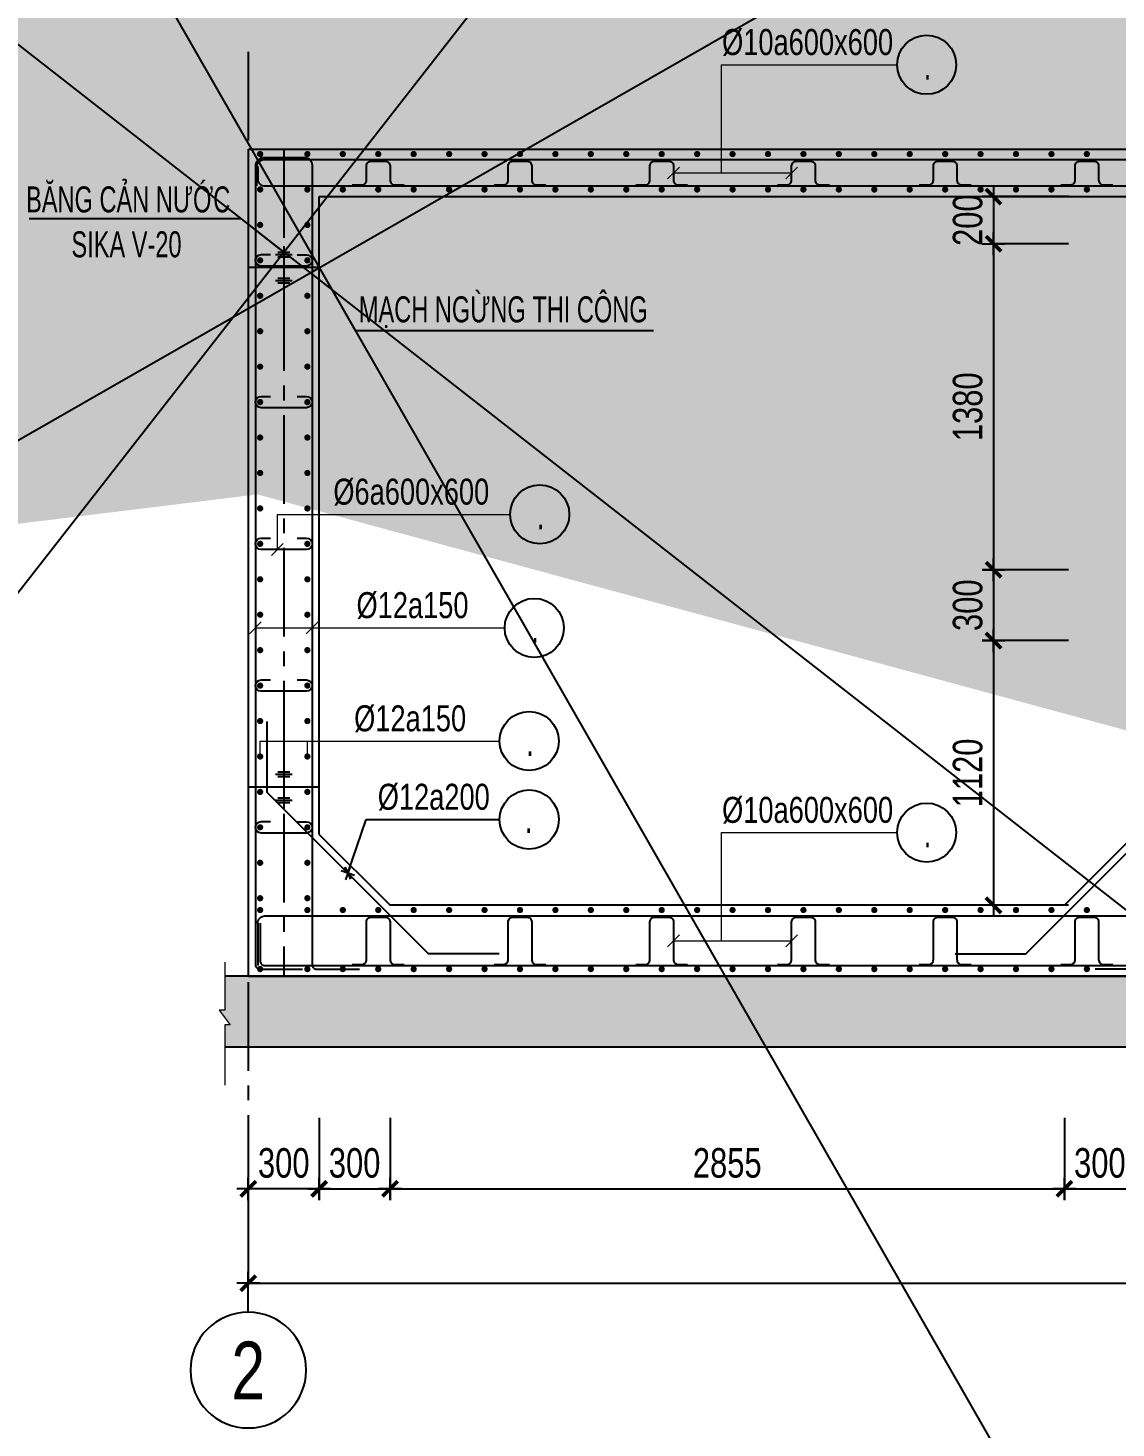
# Model space of a CAD drawing. Extents: x 1229855 to 1302267, y 1135177 to 1201195.
# Drawn here: x 1277950 to 1282556, y 1179241 to 1185167 of the extents above; entities that cross this region are included whole.
import ezdxf
from ezdxf.enums import TextEntityAlignment as Align

# ---------------------------------------------------------------- set-up
doc = ezdxf.new("R2010")
doc.units = 0
doc.header["$LTSCALE"] = 25
doc.header["$MEASUREMENT"] = 0
doc.header["$PDMODE"] = 98
doc.linetypes.add('CENTER2', pattern=[1.125, 0.75, -0.125, 0.125, -0.125])
doc.layers.get('0').update_dxf_attribs({"linetype": 'CONTINUOUS'})
doc.layers.get('DEFPOINTS').update_dxf_attribs({"linetype": 'CONTINUOUS'})
for name, color, linetype in [('02.CDC.DIM', 1, 'CONTINUOUS'), ('CDC.01.AXIS', 160, 'CENTER2'), ('CDC.02.DIM', 1, 'CONTINUOUS'), ('CDC.03.BORDER', 3, 'CONTINUOUS'), ('CDC.05.STEEL', 4, 'CONTINUOUS'), ('CDC.06.TEXT', 2, 'CONTINUOUS'), ('CDC.10.HATCH', 251, 'CONTINUOUS'), ('CDC.11.NOTE', 8, 'CONTINUOUS'), ('CDC.14.STEELNUM', 3, 'CONTINUOUS')]:
    doc.layers.add(name, color=color, linetype=linetype)
doc.layers.add('KCS_CHI', color=1, linetype='CONTINUOUS', lineweight=15)
doc.styles.add('1', font='arial.ttf', dxfattribs={"width": 0.75})
doc.styles.add('arial', font='arial.ttf', dxfattribs={"width": 0.65})
doc.styles.add('BIGTEXT', font='arial.ttf', dxfattribs={"width": 0.8})
doc.linetypes.add('ZIGZAG', pattern='A,0.0001,-0.2,[131,ltypeshp.shx,S=0.2,R=0,X=-0.2,Y=0],-0.4,[131,ltypeshp.shx,S=0.2,R=180,X=0.2,Y=0],-0.2', length=0.8001)
doc.dimstyles.new('DX2', dxfattribs={"dimscale": 0.5, "dimtxt": 250, "dimasz": 0.8, "dimexe": 0, "dimexo": 0, "dimgap": 90, "dimtad": 1, "dimdec": 0, "dimzin": 13, "dimdsep": 46, "dimtxsty": '1', "dimblk1": 'CHEO', "dimblk2": 'CHEO', "dimsah": 1, "dimcen": 0, "dimclrd": 256, "dimclre": 256, "dimclrt": 2, "dimadec": 0, "dimazin": 0, "dimtfac": 1, "dimtdec": 0, "dimtix": 1, "dimtmove": 2, "dimatfit": 3, "dimldrblk": 'CHEO', "dimfxl": 1, "dimtolj": 1, "dimtzin": 13, "dimarcsym": 0})

# ---------------------------------------------------------------- blocks, each defined once
blk = doc.blocks.new('CHEO')
at = {"layer": '02.CDC.DIM'}
for points in [[(0, 120.96), (0, -120.96)], [(-120.96, 0), (120.96, 0)]]:
    blk.add_lwpolyline(points, dxfattribs=at)
at = {"layer": '02.CDC.DIM', "color": 2, "const_width": 40}
blk.add_lwpolyline([(80.48, 80.35), (-80.4, -80.52)], dxfattribs=at)
blk = doc.blocks.new('*D251')
at = {"layer": 'CDC.02.DIM', "lineweight": -2, "ltscale": 3, "transparency": 16777216}
for p, q in [((1278883.1, 1180553.8), (1278883.1, 1180253.8)), ((1279183.1, 1180553.8), (1279183.1, 1180253.8)), ((1279182.7, 1180253.8), (1278883.5, 1180253.8))]:
    blk.add_line(p, q, dxfattribs=at)
at = {"layer": 'DEFPOINTS', "color": 0, "ltscale": 3, "transparency": 16777216}
for p in [(1278883.1, 1180553.8), (1279183.1, 1180553.8), (1278883.1, 1180253.8)]:
    blk.add_point(p, dxfattribs=at)
at = {"layer": 'CDC.02.DIM', "lineweight": -2, "ltscale": 3, "transparency": 16777216, "xscale": 0.4, "yscale": 0.4, "zscale": 0.4, "rotation": 180}
blk.add_blockref('CHEO', (1278883.1, 1180253.8), dxfattribs=at)
at = {"layer": 'CDC.02.DIM', "lineweight": -2, "ltscale": 3, "transparency": 16777216, "xscale": 0.4, "yscale": 0.4, "zscale": 0.4}
blk.add_blockref('CHEO', (1279183.1, 1180253.8), dxfattribs=at)
at = {"layer": 'CDC.02.DIM', "color": 2, "ltscale": 3, "transparency": 16777216, "insert": (1279033.1, 1180362.7), "char_height": 125, "attachment_point": 5, "style": '1'}
blk.add_mtext('\\A1;300', dxfattribs=at)
blk = doc.blocks.new('*D253')
at = {"layer": 'CDC.02.DIM', "lineweight": -2, "ltscale": 3, "transparency": 16777216}
for p, q in [((1278883.1, 1180553.8), (1278883.1, 1179853.8)), ((1286683.1, 1180553.8), (1286683.1, 1179853.8)), ((1278883.5, 1179853.8), (1286682.7, 1179853.8))]:
    blk.add_line(p, q, dxfattribs=at)
at = {"layer": 'DEFPOINTS', "color": 0, "ltscale": 3, "transparency": 16777216}
for p in [(1278883.1, 1180553.8), (1286683.1, 1180553.8), (1286683.1, 1179853.8)]:
    blk.add_point(p, dxfattribs=at)
at = {"layer": 'CDC.02.DIM', "lineweight": -2, "ltscale": 3, "transparency": 16777216, "xscale": 0.4, "yscale": 0.4, "zscale": 0.4, "rotation": 180}
blk.add_blockref('CHEO', (1278883.1, 1179853.8), dxfattribs=at)
at = {"layer": 'CDC.02.DIM', "lineweight": -2, "ltscale": 3, "transparency": 16777216, "xscale": 0.4, "yscale": 0.4, "zscale": 0.4}
blk.add_blockref('CHEO', (1286683.1, 1179853.8), dxfattribs=at)
at = {"layer": 'CDC.02.DIM', "color": 2, "ltscale": 3, "transparency": 16777216, "insert": (1282783.1, 1179962.7), "char_height": 125, "attachment_point": 5, "style": '1'}
blk.add_mtext('\\A1;7800', dxfattribs=at)
blk = doc.blocks.new('*D257')
at = {"layer": 'CDC.02.DIM', "lineweight": -2, "ltscale": 3, "transparency": 16777216}
for p, q in [((1279483.1, 1180553.8), (1279483.1, 1180253.8)), ((1282338.1, 1180553.8), (1282338.1, 1180253.8)), ((1279483.5, 1180253.8), (1282337.7, 1180253.8))]:
    blk.add_line(p, q, dxfattribs=at)
at = {"layer": 'DEFPOINTS', "color": 0, "ltscale": 3, "transparency": 16777216}
for p in [(1279483.1, 1180553.8), (1282338.1, 1180553.8), (1282338.1, 1180253.8)]:
    blk.add_point(p, dxfattribs=at)
at = {"layer": 'CDC.02.DIM', "lineweight": -2, "ltscale": 3, "transparency": 16777216, "xscale": 0.4, "yscale": 0.4, "zscale": 0.4, "rotation": 180}
blk.add_blockref('CHEO', (1279483.1, 1180253.8), dxfattribs=at)
at = {"layer": 'CDC.02.DIM', "lineweight": -2, "ltscale": 3, "transparency": 16777216, "xscale": 0.4, "yscale": 0.4, "zscale": 0.4}
blk.add_blockref('CHEO', (1282338.1, 1180253.8), dxfattribs=at)
at = {"layer": 'CDC.02.DIM', "color": 2, "ltscale": 3, "transparency": 16777216, "insert": (1280910.6, 1180362.7), "char_height": 125, "attachment_point": 5, "style": '1'}
blk.add_mtext('\\A1;2855', dxfattribs=at)
blk = doc.blocks.new('bang')
at = {"layer": 'CDC.11.NOTE', "ltscale": 3}
for points in [[(-25, 65), (25, 65)], [(0, 90), (0, -90)], [(-35, 55), (35, 55)], [(-25, 45), (25, 45)], [(-35, -55), (35, -55)], [(-25, -45), (25, -45)], [(-25, -65), (25, -65)]]:
    blk.add_lwpolyline(points, dxfattribs=at)
blk = doc.blocks.new('_Oblique')
at = {"color": 0, "linetype": 'ByBlock', "lineweight": -2}
blk.add_line((-0.5, -0.5), (0.5, 0.5), dxfattribs=at)
blk = doc.blocks.new('*D262')
at = {"layer": 'CDC.02.DIM', "lineweight": -2, "ltscale": 3, "transparency": 16777216}
for p, q in [((1282037.9, 1184454.2), (1282037.9, 1184454.6)), ((1282354.8, 1184453.8), (1282037.9, 1184453.8)), ((1282037.9, 1184453.8), (1282037.9, 1184254.1)), ((1282354.8, 1184254.1), (1282037.9, 1184254.1)), ((1282037.9, 1184253.7), (1282037.9, 1184253.3))]:
    blk.add_line(p, q, dxfattribs=at)
at = {"layer": 'DEFPOINTS', "color": 0, "ltscale": 3, "transparency": 16777216}
for p in [(1282354.8, 1184453.8), (1282037.9, 1184254.1), (1282354.8, 1184254.1)]:
    blk.add_point(p, dxfattribs=at)
at = {"layer": 'CDC.02.DIM', "lineweight": -2, "ltscale": 3, "transparency": 16777216, "xscale": 0.4, "yscale": 0.4, "zscale": 0.4}
for p, rotation in [((1282037.9, 1184453.8), 270), ((1282037.9, 1184254.1), 90)]:
    blk.add_blockref('CHEO', p, dxfattribs=dict(at, rotation=rotation))
at = {"layer": 'CDC.02.DIM', "color": 2, "ltscale": 3, "transparency": 16777216, "insert": (1281929, 1184354), "char_height": 125, "attachment_point": 5, "rotation": 90, "style": '1'}
blk.add_mtext('\\A1;200', dxfattribs=at)
blk = doc.blocks.new('*D263')
at = {"layer": 'CDC.02.DIM', "lineweight": -2, "ltscale": 3, "transparency": 16777216}
for p, q in [((1282354.8, 1184254.1), (1282037.9, 1184254.1)), ((1282037.9, 1184253.7), (1282037.9, 1182874.5)), ((1282354.8, 1182874.1), (1282037.9, 1182874.1))]:
    blk.add_line(p, q, dxfattribs=at)
at = {"layer": 'DEFPOINTS', "color": 0, "ltscale": 3, "transparency": 16777216}
for p in [(1282354.8, 1184254.1), (1282037.9, 1182874.1), (1282354.8, 1182874.1)]:
    blk.add_point(p, dxfattribs=at)
at = {"layer": 'CDC.02.DIM', "lineweight": -2, "ltscale": 3, "transparency": 16777216, "xscale": 0.4, "yscale": 0.4, "zscale": 0.4}
for p, rotation in [((1282037.9, 1184254.1), 90), ((1282037.9, 1182874.1), 270)]:
    blk.add_blockref('CHEO', p, dxfattribs=dict(at, rotation=rotation))
at = {"layer": 'CDC.02.DIM', "color": 2, "ltscale": 3, "transparency": 16777216, "insert": (1281929, 1183564.1), "char_height": 125, "attachment_point": 5, "rotation": 90, "style": '1'}
blk.add_mtext('\\A1;1380', dxfattribs=at)
blk = doc.blocks.new('*D264')
at = {"layer": 'CDC.02.DIM', "lineweight": -2, "ltscale": 3, "transparency": 16777216}
for p, q in [((1282354.8, 1182874.1), (1282037.9, 1182874.1)), ((1282037.9, 1182873.7), (1282037.9, 1182574.5)), ((1282354.8, 1182574.1), (1282037.9, 1182574.1))]:
    blk.add_line(p, q, dxfattribs=at)
at = {"layer": 'DEFPOINTS', "color": 0, "ltscale": 3, "transparency": 16777216}
for p in [(1282354.8, 1182874.1), (1282037.9, 1182574.1), (1282354.8, 1182574.1)]:
    blk.add_point(p, dxfattribs=at)
at = {"layer": 'CDC.02.DIM', "lineweight": -2, "ltscale": 3, "transparency": 16777216, "xscale": 0.4, "yscale": 0.4, "zscale": 0.4}
for p, rotation in [((1282037.9, 1182874.1), 90), ((1282037.9, 1182574.1), 270)]:
    blk.add_blockref('CHEO', p, dxfattribs=dict(at, rotation=rotation))
at = {"layer": 'CDC.02.DIM', "color": 2, "ltscale": 3, "transparency": 16777216, "insert": (1281929, 1182724.1), "char_height": 125, "attachment_point": 5, "rotation": 90, "style": '1'}
blk.add_mtext('\\A1;300', dxfattribs=at)
blk = doc.blocks.new('*D265')
at = {"layer": 'CDC.02.DIM', "lineweight": -2, "ltscale": 3, "transparency": 16777216}
for p, q in [((1282354.8, 1182574.1), (1282037.9, 1182574.1)), ((1282037.9, 1182573.7), (1282037.9, 1181454.2)), ((1282354.8, 1181453.8), (1282037.9, 1181453.8))]:
    blk.add_line(p, q, dxfattribs=at)
at = {"layer": 'DEFPOINTS', "color": 0, "ltscale": 3, "transparency": 16777216}
for p in [(1282354.8, 1182574.1), (1282037.9, 1181453.8), (1282354.8, 1181453.8)]:
    blk.add_point(p, dxfattribs=at)
at = {"layer": 'CDC.02.DIM', "lineweight": -2, "ltscale": 3, "transparency": 16777216, "xscale": 0.4, "yscale": 0.4, "zscale": 0.4}
for p, rotation in [((1282037.9, 1182574.1), 90), ((1282037.9, 1181453.8), 270)]:
    blk.add_blockref('CHEO', p, dxfattribs=dict(at, rotation=rotation))
at = {"layer": 'CDC.02.DIM', "color": 2, "ltscale": 3, "transparency": 16777216, "insert": (1281929, 1182014), "char_height": 125, "attachment_point": 5, "rotation": 90, "style": '1'}
blk.add_mtext('\\A1;1120', dxfattribs=at)
blk = doc.blocks.new('_Axis name')
at = {"layer": 'CDC.02.DIM'}
blk.add_line((0, 2.5), (0, 0), dxfattribs=at)
blk.add_circle((0, 7.5), 5, dxfattribs=at)
at = {"layer": 'CDC.02.DIM', "style": 'BIGTEXT', "width": 0.75}
blk.add_attdef('.', text='', height=5, dxfattribs=at).set_placement((0, 7.5), align=Align.MIDDLE)
blk = doc.blocks.new('*D415')
at = {"layer": 'CDC.02.DIM', "lineweight": -2, "ltscale": 3, "transparency": 16777216}
for p, q in [((1282338.1, 1180553.8), (1282338.1, 1180253.8)), ((1282638.1, 1180553.8), (1282638.1, 1180253.8)), ((1282338.5, 1180253.8), (1282637.7, 1180253.8))]:
    blk.add_line(p, q, dxfattribs=at)
at = {"layer": 'DEFPOINTS', "color": 0, "ltscale": 3, "transparency": 16777216}
for p in [(1282338.1, 1180553.8), (1282638.1, 1180553.8), (1282638.1, 1180253.8)]:
    blk.add_point(p, dxfattribs=at)
at = {"layer": 'CDC.02.DIM', "lineweight": -2, "ltscale": 3, "transparency": 16777216, "xscale": 0.4, "yscale": 0.4, "zscale": 0.4, "rotation": 180}
blk.add_blockref('CHEO', (1282338.1, 1180253.8), dxfattribs=at)
at = {"layer": 'CDC.02.DIM', "lineweight": -2, "ltscale": 3, "transparency": 16777216, "xscale": 0.4, "yscale": 0.4, "zscale": 0.4}
blk.add_blockref('CHEO', (1282638.1, 1180253.8), dxfattribs=at)
at = {"layer": 'CDC.02.DIM', "color": 2, "ltscale": 3, "transparency": 16777216, "insert": (1282488.1, 1180362.7), "char_height": 125, "attachment_point": 5, "style": '1'}
blk.add_mtext('\\A1;300', dxfattribs=at)
blk = doc.blocks.new('*D418')
at = {"layer": 'CDC.02.DIM', "lineweight": -2, "ltscale": 3, "transparency": 16777216}
for p, q in [((1279183.1, 1180553.8), (1279183.1, 1180253.8)), ((1279483.1, 1180553.8), (1279483.1, 1180253.8)), ((1279183.5, 1180253.8), (1279482.7, 1180253.8))]:
    blk.add_line(p, q, dxfattribs=at)
at = {"layer": 'DEFPOINTS', "color": 0, "ltscale": 3, "transparency": 16777216}
for p in [(1279183.1, 1180553.8), (1279483.1, 1180553.8), (1279483.1, 1180253.8)]:
    blk.add_point(p, dxfattribs=at)
at = {"layer": 'CDC.02.DIM', "lineweight": -2, "ltscale": 3, "transparency": 16777216, "xscale": 0.4, "yscale": 0.4, "zscale": 0.4, "rotation": 180}
blk.add_blockref('CHEO', (1279183.1, 1180253.8), dxfattribs=at)
at = {"layer": 'CDC.02.DIM', "lineweight": -2, "ltscale": 3, "transparency": 16777216, "xscale": 0.4, "yscale": 0.4, "zscale": 0.4}
blk.add_blockref('CHEO', (1279483.1, 1180253.8), dxfattribs=at)
at = {"layer": 'CDC.02.DIM', "color": 2, "ltscale": 3, "transparency": 16777216, "insert": (1279333.1, 1180362.7), "char_height": 125, "attachment_point": 5, "style": '1'}
blk.add_mtext('\\A1;300', dxfattribs=at)

msp = doc.modelspace()

# ---------------------------------------------------------------- hatches: boundary and pattern name
at = {"layer": 'CDC.10.HATCH', "ltscale": 3}
h = msp.add_hatch(dxfattribs=at)
h.set_pattern_fill('BT-01', color=256, scale=25, style=0, pattern_type=2)
h.set_pattern_definition([(50, (14490, 0), (179.315046, -15.688034), [18.75, -206.25]), (355, (14490, 0), (-34.687833, 188.048033), [15, -165]), (100.4514, (14504.94, -1.3), (144.627345, 172.359886), [15.935047, -175.285528]), (46.1842, (14490, 50), (266.810262, -41.379754), [28.125, -309.375]), (96.6356, (14512.23, 46.55), (233.665676, 243.529468), [23.90257, -262.92825]), (351.1842, (14490, 50), (233.665486, 243.52965), [22.5, -247.5]), (21, (14515, 37.5), (149.226763, -100.654723), [18.75, -206.25]), (326, (14515, 37.5), (60.828833, 181.287511), [15, -165]), (71.4514, (14527.44, 29.11), (210.055657, 80.632624), [15.935047, -175.285528]), (37.5, (14490, 0), (3.0399638, 83.2234635), [0, -163, 0, -167.5, 0, -165.625]), (7.5, (14490, 0), (65.7673844, 98.602928), [0, -95.5, 0, -159.25, 0, -63.125]), (327.5, (14434.25, 0), (133.455609, -5.638718), [0, -62.5, 0, -195, 0, -258.75]), (317.5, (14409.25, 0), (145.796542, 25.0262456), [0, -81.25, 0, -129.5, 0, -183.75]), (45, (14490, 0), (-75.1300955, 75.1300955), []), (45, (14490, 30.62), (-75.1300955, 75.1300955), [])])
h.paths.add_polyline_path([(1286759.71, 1181010.1), (1286783.15, 1181010.1), (1286783.15, 1181153.85), (1278783.15, 1181153.85), (1278783.15, 1181010.1), (1278759.71, 1181010.1), (1278806.59, 1180947.6), (1278783.15, 1180947.6), (1278783.15, 1180853.85), (1286783.15, 1180853.85), (1286783.15, 1180947.6), (1286806.59, 1180947.6)])

# ---------------------------------------------------------------- linework, layer by layer
at = {"layer": 'CDC.01.AXIS', "ltscale": 20}
for p, q in [((1278882.63, 1185066.04), (1278882.63, 1179853.92)), ((1279033.15, 1184653.85), (1279033.15, 1181153.85))]:
    msp.add_line(p, q, dxfattribs=at)
at = {"layer": 'CDC.03.BORDER', "ltscale": 3}
for p, q in [((1278883.15, 1184653.85), (1286683.15, 1184653.85)), ((1278883.15, 1181153.85), (1278883.15, 1184653.85)), ((1279183.15, 1184453.85), (1282638.15, 1184453.85)), ((1279183.15, 1181753.85), (1279183.15, 1184453.85)), ((1279183.15, 1181753.85), (1279483.15, 1181453.85)), ((1282338.15, 1181453.85), (1282638.15, 1181753.85)), ((1282338.15, 1181453.85), (1279483.15, 1181453.85)), ((1286783.15, 1181153.85), (1278783.15, 1181153.85)), ((1278883.15, 1181153.85), (1286683.15, 1181153.85)), ((1286783.15, 1180853.85), (1278783.15, 1180853.85))]:
    msp.add_line(p, q, dxfattribs=at)
at = {"layer": 'CDC.03.BORDER', "linetype": 'ZIGZAG'}
for p, q in [((1279183.15, 1184153.85), (1278883.15, 1184153.85)), ((1279183.15, 1181953.85), (1278883.15, 1181953.85))]:
    msp.add_line(p, q, dxfattribs=at)
at = {"layer": 'CDC.05.STEEL', "ltscale": 3}
for points in [[(1279105.15, 1184613.85), (1278943.15, 1184613.85, 0.4142136), (1278913.15, 1184583.85), (1278913.15, 1181202.92, 0.4142136), (1278933.15, 1181182.92), (1279113.15, 1181182.92)], [(1278933.15, 1184618.85), (1279123.15, 1184618.85, -0.4142136), (1279153.15, 1184588.85), (1279153.15, 1181202.92, 0.4142136), (1279173.15, 1181182.92), (1279353.15, 1181182.92)], [(1282860.64, 1184613.85), (1282698.64, 1184613.85, 0.4142136), (1282668.64, 1184583.85), (1282668.64, 1181202.92, -0.4142136), (1282648.64, 1181182.92), (1282468.64, 1181182.92)], [(1286648.15, 1184498.85), (1286648.15, 1184578.85, 0.4142147), (1286618.15, 1184608.85), (1278948.15, 1184608.85, 0.4142136), (1278918.15, 1184578.85), (1278918.15, 1184498.85)], [(1278923.15, 1184580.85), (1278923.15, 1184528.85, 0.4142136), (1278953.15, 1184498.85), (1286613.15, 1184498.85, 0.4142347), (1286643.15, 1184528.85), (1286643.15, 1184580.85)], [(1279323.34, 1184503.51), (1279363.34, 1184503.51, 0.4142136), (1279383.34, 1184523.51), (1279383.34, 1184583.85, -0.4142136), (1279403.34, 1184603.85), (1279462.96, 1184603.85, -0.4142136), (1279482.96, 1184583.85), (1279482.96, 1184523.51, 0.4142136), (1279502.96, 1184503.51), (1279542.96, 1184503.51)], [(1279923.34, 1184503.51), (1279963.34, 1184503.51, 0.4142136), (1279983.34, 1184523.51), (1279983.34, 1184583.85, -0.4142136), (1280003.34, 1184603.85), (1280062.96, 1184603.85, -0.4142136), (1280082.96, 1184583.85), (1280082.96, 1184523.51, 0.4142136), (1280102.96, 1184503.51), (1280142.96, 1184503.51)], [(1280523.34, 1184503.51), (1280563.34, 1184503.51, 0.4142136), (1280583.34, 1184523.51), (1280583.34, 1184583.85, -0.4142136), (1280603.34, 1184603.85), (1280662.96, 1184603.85, -0.4142136), (1280682.96, 1184583.85), (1280682.96, 1184523.51, 0.4142136), (1280702.96, 1184503.51), (1280742.96, 1184503.51)], [(1281123.34, 1184503.51), (1281163.34, 1184503.51, 0.4142136), (1281183.34, 1184523.51), (1281183.34, 1184583.85, -0.4142136), (1281203.34, 1184603.85), (1281262.96, 1184603.85, -0.4142136), (1281282.96, 1184583.85), (1281282.96, 1184523.51, 0.4142136), (1281302.96, 1184503.51), (1281342.96, 1184503.51)], [(1281723.34, 1184503.51), (1281763.34, 1184503.51, 0.4142136), (1281783.34, 1184523.51), (1281783.34, 1184583.85, -0.4142136), (1281803.34, 1184603.85), (1281862.96, 1184603.85, -0.4142136), (1281882.96, 1184583.85), (1281882.96, 1184523.51, 0.4142136), (1281902.96, 1184503.51), (1281942.96, 1184503.51)], [(1282323.34, 1184503.51), (1282363.34, 1184503.51, 0.4142136), (1282383.34, 1184523.51), (1282383.34, 1184583.85, -0.4142136), (1282403.34, 1184603.85), (1282462.96, 1184603.85, -0.4142136), (1282482.96, 1184583.85), (1282482.96, 1184523.51, 0.4142136), (1282502.96, 1184503.51), (1282542.96, 1184503.51)], [(1279089.68, 1184207.78), (1279129.22, 1184207.78, -1), (1279129.22, 1184159.92), (1278937.17, 1184159.92, -1), (1278937.17, 1184207.96), (1278977.17, 1184207.96)], [(1279089.68, 1183607.78), (1279129.22, 1183607.78, -1), (1279129.22, 1183559.92), (1278937.17, 1183559.92, -1), (1278937.17, 1183607.96), (1278977.17, 1183607.96)], [(1279089.68, 1183007.78), (1279129.22, 1183007.78, -1), (1279129.22, 1182959.92), (1278937.17, 1182959.92, -1), (1278937.17, 1183007.96), (1278977.17, 1183007.96)], [(1279089.68, 1182407.78), (1279129.22, 1182407.78, -1), (1279129.22, 1182359.92), (1278937.17, 1182359.92, -1), (1278937.17, 1182407.96), (1278977.17, 1182407.96)], [(1279089.68, 1181807.78), (1279129.22, 1181807.78, -1), (1279129.22, 1181759.92), (1278937.17, 1181759.92, -1), (1278937.17, 1181807.96), (1278977.17, 1181807.96)], [(1278923.15, 1181379.49), (1278923.15, 1181378.85, -0.4142136), (1278953.15, 1181408.85), (1286613.15, 1181408.85, -0.4142136), (1286643.15, 1181378.85), (1286643.15, 1181198.85)], [(1278933.15, 1181377.85), (1278933.15, 1181218.85, 0.4142136), (1278953.15, 1181198.85), (1286613.15, 1181198.85, 0.4142136), (1286633.15, 1181218.85), (1286633.15, 1181377.85)], [(1279323.34, 1181203.51), (1279363.34, 1181203.51, 0.4142136), (1279383.34, 1181223.51), (1279383.34, 1181383.85, -0.4142136), (1279403.34, 1181403.85), (1279462.96, 1181403.85, -0.4142136), (1279482.96, 1181383.85), (1279482.96, 1181223.51, 0.4142136), (1279502.96, 1181203.51), (1279542.96, 1181203.51)], [(1279923.34, 1181203.51), (1279963.34, 1181203.51, 0.4142136), (1279983.34, 1181223.51), (1279983.34, 1181383.85, -0.4142136), (1280003.34, 1181403.85), (1280062.96, 1181403.85, -0.4142136), (1280082.96, 1181383.85), (1280082.96, 1181223.51, 0.4142136), (1280102.96, 1181203.51), (1280142.96, 1181203.51)], [(1280523.34, 1181203.51), (1280563.34, 1181203.51, 0.4142136), (1280583.34, 1181223.51), (1280583.34, 1181383.85, -0.4142136), (1280603.34, 1181403.85), (1280662.96, 1181403.85, -0.4142136), (1280682.96, 1181383.85), (1280682.96, 1181223.51, 0.4142136), (1280702.96, 1181203.51), (1280742.96, 1181203.51)], [(1281123.34, 1181203.51), (1281163.34, 1181203.51, 0.4142136), (1281183.34, 1181223.51), (1281183.34, 1181383.85, -0.4142136), (1281203.34, 1181403.85), (1281262.96, 1181403.85, -0.4142136), (1281282.96, 1181383.85), (1281282.96, 1181223.51, 0.4142136), (1281302.96, 1181203.51), (1281342.96, 1181203.51)], [(1281723.34, 1181203.51), (1281763.34, 1181203.51, 0.4142136), (1281783.34, 1181223.51), (1281783.34, 1181383.85, -0.4142136), (1281803.34, 1181403.85), (1281862.96, 1181403.85, -0.4142136), (1281882.96, 1181383.85), (1281882.96, 1181223.51, 0.4142136), (1281902.96, 1181203.51), (1281942.96, 1181203.51)], [(1282323.34, 1181203.51), (1282363.34, 1181203.51, 0.4142136), (1282383.34, 1181223.51), (1282383.34, 1181383.85, -0.4142136), (1282403.34, 1181403.85), (1282462.96, 1181403.85, -0.4142136), (1282482.96, 1181383.85), (1282482.96, 1181223.51, 0.4142136), (1282502.96, 1181203.51), (1282542.96, 1181203.51)]]:
    msp.add_lwpolyline(points, format="xyb", dxfattribs=at)
at = {"layer": 'CDC.05.STEEL', "ltscale": 3, "const_width": 13.2}
for points in [[(1278926.55, 1184633.85, -1), (1278939.75, 1184633.85, -1)], [(1279126.55, 1184633.85, -1), (1279139.75, 1184633.85, -1)], [(1279276.55, 1184633.85, -1), (1279289.75, 1184633.85, -1)], [(1279426.55, 1184633.85, -1), (1279439.75, 1184633.85, -1)], [(1279576.55, 1184633.85, -1), (1279589.75, 1184633.85, -1)], [(1279726.55, 1184633.85, -1), (1279739.75, 1184633.85, -1)], [(1279876.55, 1184633.85, -1), (1279889.75, 1184633.85, -1)], [(1280026.55, 1184633.85, -1), (1280039.75, 1184633.85, -1)], [(1280176.55, 1184633.85, -1), (1280189.75, 1184633.85, -1)], [(1280326.55, 1184633.85, -1), (1280339.75, 1184633.85, -1)], [(1280476.55, 1184633.85, -1), (1280489.75, 1184633.85, -1)], [(1280626.55, 1184633.85, -1), (1280639.75, 1184633.85, -1)], [(1280776.55, 1184633.85, -1), (1280789.75, 1184633.85, -1)], [(1280926.55, 1184633.85, -1), (1280939.75, 1184633.85, -1)], [(1281076.55, 1184633.85, -1), (1281089.75, 1184633.85, -1)], [(1281226.55, 1184633.85, -1), (1281239.75, 1184633.85, -1)], [(1281376.55, 1184633.85, -1), (1281389.75, 1184633.85, -1)], [(1281526.55, 1184633.85, -1), (1281539.75, 1184633.85, -1)], [(1281676.55, 1184633.85, -1), (1281689.75, 1184633.85, -1)], [(1281826.55, 1184633.85, -1), (1281839.75, 1184633.85, -1)], [(1281976.55, 1184633.85, -1), (1281989.75, 1184633.85, -1)], [(1282126.55, 1184633.85, -1), (1282139.75, 1184633.85, -1)], [(1282276.55, 1184633.85, -1), (1282289.75, 1184633.85, -1)], [(1282426.55, 1184633.85, -1), (1282439.75, 1184633.85, -1)], [(1278926.55, 1184483.85, -1), (1278939.75, 1184483.85, -1)], [(1279126.55, 1184483.85, -1), (1279139.75, 1184483.85, -1)], [(1279276.55, 1184483.85, -1), (1279289.75, 1184483.85, -1)], [(1279426.55, 1184483.85, -1), (1279439.75, 1184483.85, -1)], [(1279576.55, 1184483.85, -1), (1279589.75, 1184483.85, -1)], [(1279726.55, 1184483.85, -1), (1279739.75, 1184483.85, -1)], [(1279876.55, 1184483.85, -1), (1279889.75, 1184483.85, -1)], [(1280026.55, 1184483.85, -1), (1280039.75, 1184483.85, -1)], [(1280176.55, 1184483.85, -1), (1280189.75, 1184483.85, -1)], [(1280326.55, 1184483.85, -1), (1280339.75, 1184483.85, -1)], [(1280476.55, 1184483.85, -1), (1280489.75, 1184483.85, -1)], [(1280626.55, 1184483.85, -1), (1280639.75, 1184483.85, -1)], [(1280776.55, 1184483.85, -1), (1280789.75, 1184483.85, -1)], [(1280926.55, 1184483.85, -1), (1280939.75, 1184483.85, -1)], [(1281076.55, 1184483.85, -1), (1281089.75, 1184483.85, -1)], [(1281226.55, 1184483.85, -1), (1281239.75, 1184483.85, -1)], [(1281376.55, 1184483.85, -1), (1281389.75, 1184483.85, -1)], [(1281526.55, 1184483.85, -1), (1281539.75, 1184483.85, -1)], [(1281676.55, 1184483.85, -1), (1281689.75, 1184483.85, -1)], [(1281826.55, 1184483.85, -1), (1281839.75, 1184483.85, -1)], [(1281976.55, 1184483.85, -1), (1281989.75, 1184483.85, -1)], [(1282126.55, 1184483.85, -1), (1282139.75, 1184483.85, -1)], [(1282276.55, 1184483.85, -1), (1282289.75, 1184483.85, -1)], [(1282426.55, 1184483.85, -1), (1282439.75, 1184483.85, -1)], [(1278926.55, 1184333.85, -1), (1278939.75, 1184333.85, -1)], [(1279126.55, 1184333.85, -1), (1279139.75, 1184333.85, -1)], [(1278926.55, 1184183.85, -1), (1278939.75, 1184183.85, -1)], [(1279126.55, 1184183.85, -1), (1279139.75, 1184183.85, -1)], [(1278926.55, 1184033.85, -1), (1278939.75, 1184033.85, -1)], [(1279126.55, 1184033.85, -1), (1279139.75, 1184033.85, -1)], [(1278926.55, 1183883.85, -1), (1278939.75, 1183883.85, -1)], [(1279126.55, 1183883.85, -1), (1279139.75, 1183883.85, -1)], [(1278926.55, 1183733.85, -1), (1278939.75, 1183733.85, -1)], [(1279126.55, 1183733.85, -1), (1279139.75, 1183733.85, -1)], [(1278926.55, 1183583.85, -1), (1278939.75, 1183583.85, -1)], [(1279126.55, 1183583.85, -1), (1279139.75, 1183583.85, -1)], [(1278926.55, 1183433.85, -1), (1278939.75, 1183433.85, -1)], [(1279126.55, 1183433.85, -1), (1279139.75, 1183433.85, -1)], [(1278926.55, 1183283.85, -1), (1278939.75, 1183283.85, -1)], [(1279126.55, 1183283.85, -1), (1279139.75, 1183283.85, -1)], [(1278926.55, 1183133.85, -1), (1278939.75, 1183133.85, -1)], [(1279126.55, 1183133.85, -1), (1279139.75, 1183133.85, -1)], [(1278926.55, 1182983.85, -1), (1278939.75, 1182983.85, -1)], [(1279126.55, 1182983.85, -1), (1279139.75, 1182983.85, -1)], [(1278926.55, 1182833.85, -1), (1278939.75, 1182833.85, -1)], [(1279126.55, 1182833.85, -1), (1279139.75, 1182833.85, -1)], [(1278926.55, 1182683.85, -1), (1278939.75, 1182683.85, -1)], [(1279126.55, 1182683.85, -1), (1279139.75, 1182683.85, -1)], [(1278926.55, 1182533.85, -1), (1278939.75, 1182533.85, -1)], [(1279126.55, 1182533.85, -1), (1279139.75, 1182533.85, -1)], [(1278926.55, 1182383.85, -1), (1278939.75, 1182383.85, -1)], [(1279126.55, 1182383.85, -1), (1279139.75, 1182383.85, -1)], [(1278926.55, 1182233.85, -1), (1278939.75, 1182233.85, -1)], [(1279126.55, 1182233.85, -1), (1279139.75, 1182233.85, -1)], [(1278926.55, 1182083.85, -1), (1278939.75, 1182083.85, -1)], [(1279126.55, 1182083.85, -1), (1279139.75, 1182083.85, -1)], [(1278926.55, 1181933.85, -1), (1278939.75, 1181933.85, -1)], [(1279126.55, 1181933.85, -1), (1279139.75, 1181933.85, -1)], [(1278926.55, 1181783.85, -1), (1278939.75, 1181783.85, -1)], [(1279126.55, 1181783.85, -1), (1279139.75, 1181783.85, -1)], [(1278926.55, 1181633.85, -1), (1278939.75, 1181633.85, -1)], [(1279126.55, 1181633.85, -1), (1279139.75, 1181633.85, -1)], [(1278926.55, 1181483.85, -1), (1278939.75, 1181483.85, -1)], [(1279126.55, 1181483.85, -1), (1279139.75, 1181483.85, -1)], [(1278926.55, 1181433.85, -1), (1278939.75, 1181433.85, -1)], [(1279126.55, 1181433.85, -1), (1279139.75, 1181433.85, -1)], [(1279276.55, 1181433.85, -1), (1279289.75, 1181433.85, -1)], [(1279426.55, 1181433.85, -1), (1279439.75, 1181433.85, -1)], [(1279576.55, 1181433.85, -1), (1279589.75, 1181433.85, -1)], [(1279726.55, 1181433.85, -1), (1279739.75, 1181433.85, -1)], [(1279876.55, 1181433.85, -1), (1279889.75, 1181433.85, -1)], [(1280026.55, 1181433.85, -1), (1280039.75, 1181433.85, -1)], [(1280176.55, 1181433.85, -1), (1280189.75, 1181433.85, -1)], [(1280326.55, 1181433.85, -1), (1280339.75, 1181433.85, -1)], [(1280476.55, 1181433.85, -1), (1280489.75, 1181433.85, -1)], [(1280626.55, 1181433.85, -1), (1280639.75, 1181433.85, -1)], [(1280776.55, 1181433.85, -1), (1280789.75, 1181433.85, -1)], [(1280926.55, 1181433.85, -1), (1280939.75, 1181433.85, -1)], [(1281076.55, 1181433.85, -1), (1281089.75, 1181433.85, -1)], [(1281226.55, 1181433.85, -1), (1281239.75, 1181433.85, -1)], [(1281376.55, 1181433.85, -1), (1281389.75, 1181433.85, -1)], [(1281526.55, 1181433.85, -1), (1281539.75, 1181433.85, -1)], [(1281676.55, 1181433.85, -1), (1281689.75, 1181433.85, -1)], [(1281826.55, 1181433.85, -1), (1281839.75, 1181433.85, -1)], [(1281976.55, 1181433.85, -1), (1281989.75, 1181433.85, -1)], [(1282126.55, 1181433.85, -1), (1282139.75, 1181433.85, -1)], [(1282276.55, 1181433.85, -1), (1282289.75, 1181433.85, -1)], [(1282426.55, 1181433.85, -1), (1282439.75, 1181433.85, -1)], [(1278926.55, 1181183.85, -1), (1278939.75, 1181183.85, -1)], [(1279126.55, 1181183.85, -1), (1279139.75, 1181183.85, -1)], [(1279276.55, 1181183.85, -1), (1279289.75, 1181183.85, -1)], [(1279426.55, 1181183.85, -1), (1279439.75, 1181183.85, -1)], [(1279576.55, 1181183.85, -1), (1279589.75, 1181183.85, -1)], [(1279726.55, 1181183.85, -1), (1279739.75, 1181183.85, -1)], [(1279876.55, 1181183.85, -1), (1279889.75, 1181183.85, -1)], [(1280026.55, 1181183.85, -1), (1280039.75, 1181183.85, -1)], [(1280176.55, 1181183.85, -1), (1280189.75, 1181183.85, -1)], [(1280326.55, 1181183.85, -1), (1280339.75, 1181183.85, -1)], [(1280476.55, 1181183.85, -1), (1280489.75, 1181183.85, -1)], [(1280626.55, 1181183.85, -1), (1280639.75, 1181183.85, -1)], [(1280776.55, 1181183.85, -1), (1280789.75, 1181183.85, -1)], [(1280926.55, 1181183.85, -1), (1280939.75, 1181183.85, -1)], [(1281076.55, 1181183.85, -1), (1281089.75, 1181183.85, -1)], [(1281226.55, 1181183.85, -1), (1281239.75, 1181183.85, -1)], [(1281376.55, 1181183.85, -1), (1281389.75, 1181183.85, -1)], [(1281526.55, 1181183.85, -1), (1281539.75, 1181183.85, -1)], [(1281676.55, 1181183.85, -1), (1281689.75, 1181183.85, -1)], [(1281826.55, 1181183.85, -1), (1281839.75, 1181183.85, -1)], [(1281976.55, 1181183.85, -1), (1281989.75, 1181183.85, -1)], [(1282126.55, 1181183.85, -1), (1282139.75, 1181183.85, -1)], [(1282276.55, 1181183.85, -1), (1282289.75, 1181183.85, -1)], [(1282426.55, 1181183.85, -1), (1282439.75, 1181183.85, -1)]]:
    msp.add_lwpolyline(points, format="xyb", close=True, dxfattribs=at)
at = {"layer": 'CDC.05.STEEL', "ltscale": 3}
for points in [[(1279945.72, 1181248.85), (1279645.72, 1181248.85), (1278963.15, 1181931.42), (1278963.15, 1182231.42)], [(1281875.08, 1181248.85), (1282175.08, 1181248.85), (1282857.65, 1181931.42), (1282857.65, 1182231.42)], [(1278923.15, 1181378.85), (1278923.15, 1181198.85)]]:
    msp.add_lwpolyline(points, dxfattribs=at)
at = {"layer": 'CDC.14.STEELNUM', "ltscale": 0.3}
for centre in [(1281754.75, 1185011.66), (1280116.93, 1183108.59), (1280093.45, 1182628.14), (1280072.09, 1182149.14), (1280072.09, 1181817), (1281754.75, 1181761.66)]:
    msp.add_circle(centre, 125, dxfattribs=at)
at = {"layer": 'KCS_CHI', "ltscale": 3}
for p, q in [((1280885.82, 1184553.68), (1280885.82, 1185011.66)), ((1280885.82, 1185011.66), (1281629.75, 1185011.66)), ((1280682.96, 1184553.68), (1281183.34, 1184553.68)), ((1280885.82, 1181303.68), (1280885.82, 1181761.66)), ((1280885.82, 1181761.66), (1281629.75, 1181761.66)), ((1280682.96, 1181303.68), (1281183.34, 1181303.68))]:
    msp.add_line(p, q, dxfattribs=at)
for points in [[(1279006.15, 1182959.92), (1279006.15, 1183108.59), (1279991.93, 1183108.59)], [(1278933.15, 1182083.85), (1278933.15, 1182149.14), (1279947.09, 1182149.14)], [(1279133.15, 1182083.85), (1279133.15, 1182149.14)]]:
    msp.add_lwpolyline(points, dxfattribs=at)
at = {"layer": 'KCS_CHI', "ltscale": 0.3}
msp.add_lwpolyline([(1278913.15, 1182628.14), (1279968.45, 1182628.14)], dxfattribs=at)
at = {"layer": 'KCS_CHI'}
msp.add_lwpolyline([(1278783.15, 1181213.85), (1278783.15, 1181010.1), (1278759.71, 1181010.1), (1278806.59, 1180947.6), (1278783.15, 1180947.6), (1278783.15, 1180692.47)], dxfattribs=at)

# ---------------------------------------------------------------- block references
ref = msp.add_blockref('_Axis name', (1278883.03, 1179853.89), dxfattribs=dict(xscale=-49, yscale=49, zscale=49, rotation=180))
ref.add_attrib('.', '2', dxfattribs={"layer": 'CDC.02.DIM', "height": 245, "style": 'BIGTEXT', "width": 0.75}).set_placement((1278883.03, 1179486.39), align=Align.MIDDLE)
at = {"layer": 'KCS_CHI', "ltscale": 3, "xscale": 50, "yscale": 50, "zscale": 50}
for p in [(1280682.96, 1184553.68), (1281183.34, 1184553.68), (1279006.15, 1182959.92), (1278913.15, 1182628.14), (1279153.15, 1182628.14), (1280682.96, 1181303.68), (1281183.34, 1181303.68)]:
    msp.add_blockref('_Oblique', p, dxfattribs=at)
at = {"layer": 'KCS_CHI'}
for p in [(1279033.15, 1184153.85), (1279033.15, 1181953.85)]:
    msp.add_blockref('bang', p, dxfattribs=at)

# ---------------------------------------------------------------- texts
at = {"layer": 'CDC.06.TEXT', "ltscale": 3, "style": 'arial', "width": 0.75}
for s, p in [('%%C10a600x600', (1281250.81, 1185107.95)), ('%%C6a600x600', (1279572.98, 1183204.89)), ('%%C12a150', (1279578.14, 1182724.44)), ('%%C12a150', (1279568.14, 1182245.44)), ('%%C12a200', (1279668.14, 1181913.3)), ('%%C10a600x600', (1281250.81, 1181857.95))]:
    msp.add_text(s, height=110, dxfattribs=at).set_placement(p, align=Align.MIDDLE_CENTER)
at = {"layer": 'CDC.06.TEXT', "ltscale": 3, "style": 'arial', "width": 0.65}
for s, p in [('BĂNG CẢN NƯỚC ', (1277942.15, 1184386.85)), ('SIKA V-20', (1278134.15, 1184196.85)), ('MẠCH NGỪNG THI CÔNG', (1279350.96, 1183921.46))]:
    msp.add_text(s, height=110, dxfattribs=at).set_placement(p)
at = {"layer": 'CDC.14.STEELNUM', "ltscale": 0.3, "style": 'arial', "width": 0.65}
for p in [(1281758.56, 1185011.53), (1280120.74, 1183108.47), (1280097.25, 1182628.02), (1280075.89, 1182149.02), (1280070.27, 1181822.45), (1281758.56, 1181761.53)]:
    msp.add_text('.', height=125, dxfattribs=at).set_placement(p, align=Align.MIDDLE_CENTER)

# ---------------------------------------------------------------- dimensions: what is measured, and where the dimension line sits
at = {"layer": 'CDC.02.DIM', "ltscale": 3}
for base, p1, p2, picture, middle in [((1282037.86, 1184254.1), (1282354.84, 1184453.85), (1282354.84, 1184254.1), '*D262', (1281929.04, 1184353.97)), ((1282037.86, 1182874.1), (1282354.84, 1184254.1), (1282354.84, 1182874.1), '*D263', (1281928.99, 1183564.1)), ((1282037.86, 1182574.1), (1282354.84, 1182874.1), (1282354.84, 1182574.1), '*D264', (1281928.99, 1182724.1)), ((1282037.86, 1181453.85), (1282354.84, 1182574.1), (1282354.84, 1181453.85), '*D265', (1281929.04, 1182013.97))]:
    dim = msp.add_linear_dim(base=base, p1=p1, p2=p2, angle=90, dimstyle='DX2', dxfattribs=at)
    dim.commit()
    dim.dimension.update_dxf_attribs({"geometry": picture, "text_midpoint": middle})
for base, p1, p2, picture, middle in [((1278883.15, 1180253.85), (1279183.15, 1180553.85), (1278883.15, 1180553.85), '*D251', (1279033.15, 1180362.71)), ((1286683.15, 1179853.85), (1278883.15, 1180553.85), (1286683.15, 1180553.85), '*D253', (1282783.15, 1179962.67)), ((1279483.15, 1180253.85), (1279183.15, 1180553.85), (1279483.15, 1180553.85), '*D418', (1279333.15, 1180362.71)), ((1282338.15, 1180253.85), (1279483.15, 1180553.85), (1282338.15, 1180553.85), '*D257', (1280910.65, 1180362.67)), ((1282638.15, 1180253.85), (1282338.15, 1180553.85), (1282638.15, 1180553.85), '*D415', (1282488.15, 1180362.71))]:
    dim = msp.add_linear_dim(base=base, p1=p1, p2=p2, dimstyle='DX2', dxfattribs=at)
    dim.commit()
    dim.dimension.update_dxf_attribs({"geometry": picture, "text_midpoint": middle})

# ---------------------------------------------------------------- leaders
for points, override in [([(1279033.15, 1184218.85), (1278853.73, 1184359), (1277955.73, 1184359)], {"dimscale": 50, "dimasz": 1, "dimtad": 0}), ([(1279183.15, 1184153.85), (1279336.12, 1183886.83), (1280598.15, 1183886.83)], {"dimscale": 50, "dimasz": 1, "dimgap": 90, "dimtad": 0})]:
    msp.add_leader(points, dimstyle='DX2', override=override, dxfattribs=at)
at = {"layer": 'KCS_CHI', "ltscale": 3}
msp.add_leader([(1279304.43, 1181590.14), (1279382.15, 1181817), (1279947.09, 1181817)], dimstyle='DX2', override={"dimasz": 0.5, "dimgap": 90, "dimtad": 0}, dxfattribs=at)

doc.saveas('drawing.dxf')
